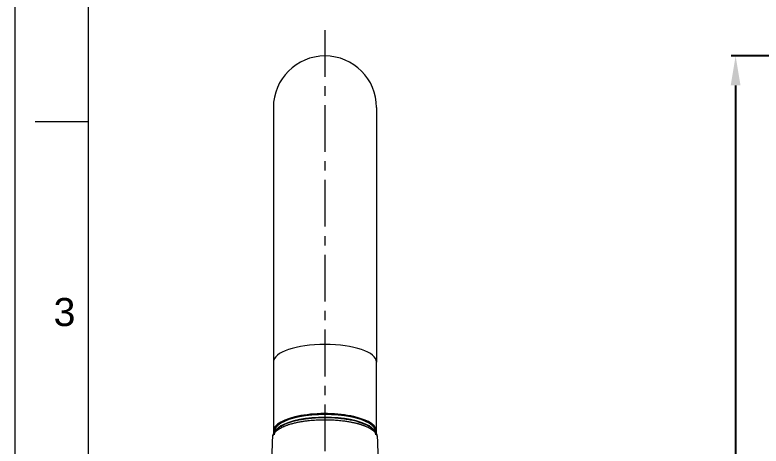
# Model space of a CAD drawing. Header units: millimetres. Extents: x 7606 to 8200, y 2765 to 3605.
# Drawn here: x 7606.4 to 7808.9, y 3297 to 3414.1 of the extents above; entities that cross this region are included whole.
import ezdxf

# ---------------------------------------------------------------- set-up
doc = ezdxf.new("R2010")
doc.units = ezdxf.units.MM
doc.linetypes.add('CENTERX2', pattern=[20.32, 12.7, -2.54, 2.54, -2.54])
doc.layers.get('0').update_dxf_attribs({"color": 3})
for name, color, linetype, lineweight in [('CENTER', 1, 'CENTERX2', 15), ('DIM_', 3, 'Continuous', 9), ('FORM', 7, 'Continuous', 13)]:
    doc.layers.add(name, color=color, linetype=linetype, lineweight=lineweight)
doc.styles.get("Standard").update_dxf_attribs({"font": 'arial.ttf'})
doc.dimstyles.new('사본(2) STANDARD', dxfattribs={"dimscale": 0, "dimtxt": 5, "dimasz": 5, "dimexe": 1.25, "dimexo": 0.625, "dimgap": 1.5, "dimtad": 3, "dimtih": 1, "dimtoh": 1, "dimdec": 1, "dimzin": 9, "dimdsep": 46, "dimtxsty": 'Standard', "dimcen": 2.5, "dimclrd": 3, "dimclre": 3, "dimclrt": 4, "dimadec": 0, "dimazin": 0, "dimtfac": 1, "dimtdec": 1, "dimtmove": 0, "dimatfit": 3, "dimfxl": 1.25, "dimtfill": 1, "dimtolj": 1, "dimtzin": 0, "dimarcsym": 0})

# ---------------------------------------------------------------- blocks, each defined once
blk = doc.blocks.new('*D21')
at = {"layer": 'DIM_', "color": 3, "lineweight": -2, "transparency": 16777216}
for p, q in [((7989.73, 3402.96), (7800.72, 3402.96)), ((7801.97, 3394.96), (7801.97, 3208.94)), ((7801.97, 3011.76), (7801.97, 3197.77)), ((8068.23, 3003.76), (7800.72, 3003.76))]:
    blk.add_line(p, q, dxfattribs=at)
at = {"layer": 'DIM_', "color": 3, "transparency": 16777216}
for points in [[(7800.64, 3394.96), (7803.3, 3394.96), (7801.97, 3402.96)], [(7800.64, 3011.76), (7803.3, 3011.76), (7801.97, 3003.76)]]:
    blk.add_solid(points, dxfattribs=at)
at = {"layer": 'DIM_', "color": 4, "transparency": 16777216, "insert": (7801.97, 3203.36), "char_height": 8, "attachment_point": 5, "bg_fill": 3, "box_fill_scale": 1.1, "bg_fill_color": 256, "bg_fill_true_color": 13158600, "bg_fill_transparency": 0}
blk.add_mtext('\\A1;399.2', dxfattribs=at)

msp = doc.modelspace()

# ---------------------------------------------------------------- linework, layer by layer
at = {"linetype": 'Continuous', "lineweight": 18, "extrusion": (0, 1, 0)}
for p, q in [((7676.55, 3388.96), (7676.55, 3319.87)), ((7704.55, 3388.96), (7704.55, 3319.87)), ((7676.55, 3319.87), (7676.55, 3301.08)), ((7704.55, 3301.08), (7704.55, 3319.87)), ((7676.55, 3301.08), (7676.55, 3300.39)), ((7676.75, 3300.89), (7676.75, 3300.67)), ((7704.35, 3300.67), (7704.35, 3300.89)), ((7704.55, 3300.38), (7704.55, 3301.08))]:
    msp.add_line(p, q, dxfattribs=at)
at = {"linetype": 'Continuous', "lineweight": 18}
msp.add_arc((7690.55, 3388.96), 14, 0, 180, dxfattribs=at)
at = {"linetype": 'Continuous', "lineweight": 13}
msp.add_ellipse((7690.55, 3319.87), major_axis=(-14, 0), ratio=0.34202, start_param=3.141593, end_param=6.283185, dxfattribs=at)
at = {"linetype": 'Continuous', "lineweight": 18}
for centre, major_axis, start_param, end_param in [((7690.55, 3301.08), (-14, 0), 3.040964, 6.283185), ((7690.55, 3300.89), (13.8, 0), 0, 3.141593), ((7690.55, 3300.14), (13.8, 0), 0, 3.141593), ((7690.55, 3301.08), (-13.6, 0), 3.495316, 5.929363), ((7690.55, 3301.08), (-13.6, 0), 3.495415, 5.929363), ((7690.55, 3301.08), (-14, 0), 0, 0.10544)]:
    msp.add_ellipse(centre, major_axis=major_axis, ratio=0.34202, start_param=start_param, end_param=end_param, dxfattribs=at)
msp.add_open_spline([(7704.83, 3299.29), (7704.81, 3299.66), (7704.64, 3300.32), (7704.05, 3301.2), (7703.33, 3301.84), (7702.54, 3302.37), (7701.69, 3302.82), (7700.72, 3303.22), (7699.57, 3303.61), (7698.19, 3303.96), (7696.73, 3304.25), (7695.33, 3304.45), (7693.93, 3304.6), (7692.37, 3304.71), (7690.62, 3304.75), (7688.87, 3304.72), (7687.31, 3304.62), (7685.91, 3304.47), (7684.5, 3304.27), (7683.03, 3303.99), (7681.64, 3303.64), (7680.49, 3303.26), (7679.5, 3302.86), (7678.62, 3302.41), (7677.79, 3301.87), (7677.06, 3301.21), (7676.45, 3300.33), (7676.28, 3299.66), (7676.27, 3299.29)], degree=3, knots=[0, 0, 0, 0, 0.052537, 0.098237, 0.137276, 0.170461, 0.206369, 0.236199, 0.272301, 0.314734, 0.354515, 0.388286, 0.419369, 0.455968, 0.498468, 0.54064, 0.577049, 0.608202, 0.642116, 0.682001, 0.724417, 0.760201, 0.790118, 0.826814, 0.860948, 0.901132, 0.947552, 1, 1, 1, 1], dxfattribs=at)
at = {"linetype": 'Continuous', "lineweight": 13}
for points, knots in [([(7690.55, 3304.11), (7690.39, 3304.11), (7690.05, 3304.11), (7689.49, 3304.1), (7688.83, 3304.08), (7688.08, 3304.05), (7687.24, 3303.99), (7686.32, 3303.91), (7685.33, 3303.8), (7684.47, 3303.68), (7683.75, 3303.56), (7683.22, 3303.46), (7682.71, 3303.35), (7682.23, 3303.24), (7681.78, 3303.13), (7681.36, 3303.02), (7680.96, 3302.9), (7680.59, 3302.78), (7680.25, 3302.66), (7679.93, 3302.55), (7679.63, 3302.43), (7679.36, 3302.32), (7679.11, 3302.2), (7678.88, 3302.09), (7678.65, 3301.98), (7678.44, 3301.86), (7678.23, 3301.74), (7678.03, 3301.62), (7677.85, 3301.5), (7677.67, 3301.37), (7677.5, 3301.25), (7677.34, 3301.12), (7677.2, 3300.99), (7677.06, 3300.86), (7676.93, 3300.73), (7676.82, 3300.59), (7676.71, 3300.46), (7676.62, 3300.33), (7676.55, 3300.2), (7676.48, 3300.08), (7676.42, 3299.95), (7676.37, 3299.82), (7676.32, 3299.68), (7676.29, 3299.54), (7676.27, 3299.41), (7676.27, 3299.33), (7676.27, 3299.29)], [0, 0, 0, 0, 0.020937, 0.046221, 0.075854, 0.109833, 0.148157, 0.190821, 0.237818, 0.289148, 0.317634, 0.345285, 0.372101, 0.398081, 0.423225, 0.447536, 0.471026, 0.493691, 0.515524, 0.536522, 0.556681, 0.575998, 0.593982, 0.611969, 0.629957, 0.647946, 0.665937, 0.683929, 0.701922, 0.719916, 0.73791, 0.755904, 0.773901, 0.791898, 0.809898, 0.827899, 0.845901, 0.863905, 0.87973, 0.896053, 0.912873, 0.930191, 0.948005, 0.966316, 0.985124, 1, 1, 1, 1]), ([(7704.83, 3299.29), (7704.83, 3299.34), (7704.82, 3299.45), (7704.79, 3299.62), (7704.74, 3299.79), (7704.67, 3299.96), (7704.59, 3300.14), (7704.46, 3300.35), (7704.3, 3300.58), (7704.08, 3300.82), (7703.84, 3301.05), (7703.57, 3301.26), (7703.3, 3301.46), (7703.01, 3301.65), (7702.71, 3301.83), (7702.41, 3301.99), (7702.11, 3302.14), (7701.82, 3302.28), (7701.52, 3302.4), (7701.24, 3302.52), (7700.97, 3302.62), (7700.7, 3302.71), (7700.45, 3302.8), (7700.22, 3302.87), (7700.01, 3302.94), (7699.81, 3302.99), (7699.63, 3303.04), (7699.45, 3303.09), (7699.23, 3303.15), (7698.97, 3303.22), (7698.67, 3303.29), (7698.32, 3303.36), (7697.93, 3303.44), (7697.49, 3303.53), (7697.01, 3303.61), (7696.48, 3303.7), (7695.9, 3303.78), (7695.23, 3303.86), (7694.5, 3303.94), (7693.74, 3304), (7693.01, 3304.05), (7692.33, 3304.08), (7691.7, 3304.1), (7691.11, 3304.11), (7690.73, 3304.11), (7690.55, 3304.11)], [0, 0, 0, 0, 0.020797, 0.042686, 0.065133, 0.088136, 0.111696, 0.135811, 0.170133, 0.203113, 0.234751, 0.265048, 0.294007, 0.321628, 0.347911, 0.372856, 0.396462, 0.418728, 0.43966, 0.459265, 0.477539, 0.494478, 0.510081, 0.524346, 0.537271, 0.548857, 0.559104, 0.568013, 0.580834, 0.595594, 0.612294, 0.630934, 0.651514, 0.674035, 0.698495, 0.724896, 0.753237, 0.78352, 0.821038, 0.856362, 0.88949, 0.920418, 0.949147, 0.975674, 1, 1, 1, 1])]:
    msp.add_open_spline(points, degree=3, knots=knots, dxfattribs=at)
at = {"linetype": 'Continuous', "lineweight": 18}
for points in [[(7676.27, 3299.29), (7674.79, 3258.23), (7673.32, 3217.2)], [(7707.78, 3217.2), (7706.3, 3258.23), (7704.83, 3299.29)]]:
    msp.add_open_spline(points, degree=2, dxfattribs=at)
at = {"layer": 'CENTER'}
msp.add_line((7690.55, 3409.96), (7690.55, 2817.52), dxfattribs=at)
at = {"layer": 'FORM', "color": 7, "linetype": 'Continuous'}
for p, q in [((7606.42, 3605.07), (7606.42, 2765.08)), ((7626.42, 3385.07), (7611.88, 3385.07))]:
    msp.add_line(p, q, dxfattribs=at)
at = {"layer": 'FORM', "linetype": 'Continuous'}
msp.add_line((7626.42, 2785.08), (7626.42, 3585.07), dxfattribs=at)

# ---------------------------------------------------------------- texts
at = {"layer": 'FORM', "insert": (7619.87, 3333.39), "char_height": 7.62, "attachment_point": 5}
msp.add_mtext_dynamic_manual_height_columns('3', width=50, gutter_width=12.5, heights=[0], dxfattribs=at)

# ---------------------------------------------------------------- dimensions: what is measured, and where the dimension line sits
at = {"layer": 'DIM_'}
dim = msp.add_linear_dim(base=(7801.97, 3003.76), p1=(7990.36, 3402.96), p2=(8068.86, 3003.76), angle=90, dimstyle='사본(2) STANDARD', override={"dimscale": 1, "dimtxt": 8, "dimasz": 8, "dimtad": 0}, dxfattribs=at)
dim.commit()
dim.dimension.update_dxf_attribs({"geometry": '*D21', "text_midpoint": (7801.97, 3203.36)})

doc.saveas('drawing.dxf')
